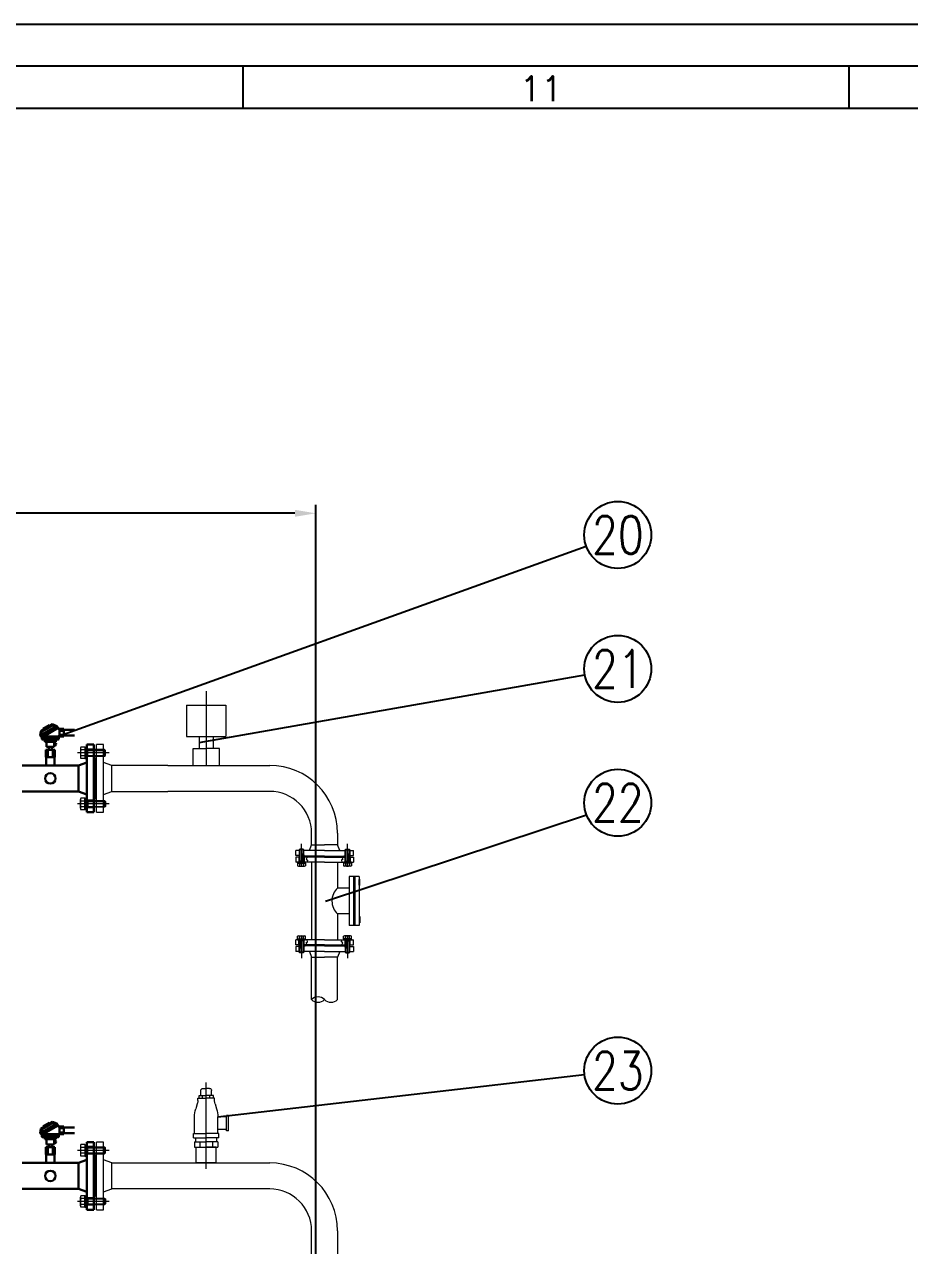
# Model space of a CAD drawing. Extents: x -25778 to -31, y 280 to 17100.
# Drawn here: x -9346 to -7232, y 14182 to 17100 of the extents above; entities that cross this region are included whole.
import ezdxf
from ezdxf.lldxf.tags import DXFTag

# ---------------------------------------------------------------- set-up
doc = ezdxf.new("R2010")
doc.units = 0
doc.header["$LTSCALE"] = 20
doc.header["$MEASUREMENT"] = 0
doc.header["$PDSIZE"] = -5
for name, color, linetype, lineweight in [('CENTRO', 7, 'CENTRO10', 13), ('CONTORNO', 3, 'Continuous', 30), ('COTA', 2, 'Continuous', 15), ('TRACEJADA', 7, 'HIDDEN', 13)]:
    doc.layers.add(name, color=color, linetype=linetype, lineweight=lineweight)
for name, color, linetype in [('LEGENDA', 3, 'Continuous'), ('SUBLISTA', 7, 'Continuous'), ('TEXTO_FINO', 7, 'Continuous')]:
    doc.layers.add(name, color=color, linetype=linetype)
doc.styles.add('ROMANS', font='romans.shx', dxfattribs={"width": 0.8, "height": 75})
tags = doc.linetypes.add('CENTRO10', pattern=[16.8, 10, -3, 0.8, -3]).pattern_tags.tags
tags[10:11] = [DXFTag(74, 4), DXFTag(75, 0), DXFTag(340, '0'), DXFTag(46, 1.0), DXFTag(50, 0.0), DXFTag(44, 0.0), DXFTag(45, 0.0)]
tags[8:9] = [DXFTag(74, 4), DXFTag(75, 0), DXFTag(340, '0'), DXFTag(46, 1.0), DXFTag(50, 0.0), DXFTag(44, 0.0), DXFTag(45, 0.0)]
tags[6:7] = [DXFTag(74, 4), DXFTag(75, 0), DXFTag(340, '0'), DXFTag(46, 1.0), DXFTag(50, 0.0), DXFTag(44, 0.0), DXFTag(45, 0.0)]
tags[4:5] = [DXFTag(74, 4), DXFTag(75, 0), DXFTag(340, '0'), DXFTag(46, 1.0), DXFTag(50, 0.0), DXFTag(44, 0.0), DXFTag(45, 0.0)]
tags = doc.linetypes.add('HIDDEN', pattern=[1.905, 1.27, -0.635]).pattern_tags.tags
tags[6:7] = [DXFTag(74, 4), DXFTag(75, 0), DXFTag(340, '0'), DXFTag(46, 1.0), DXFTag(50, 0.0), DXFTag(44, 0.0), DXFTag(45, 0.0)]
tags[4:5] = [DXFTag(74, 4), DXFTag(75, 0), DXFTag(340, '0'), DXFTag(46, 1.0), DXFTag(50, 0.0), DXFTag(44, 0.0), DXFTag(45, 0.0)]
doc.dimstyles.get("Standard").update_dxf_attribs({"dimscale": 30, "dimtxt": 75, "dimasz": 2.5, "dimexe": 1, "dimexo": 1, "dimgap": 1, "dimtad": 0, "dimrnd": 0.1, "dimdsep": 46, "dimtxsty": 'ROMANS', "dimcen": 0, "dimclrd": 256, "dimclre": 256, "dimclrt": 256, "dimadec": 0, "dimazin": 0, "dimtp": 0.1, "dimtm": 0.1, "dimtfac": 0.5, "dimtdec": 3, "dimtofl": 0, "dimtmove": 0, "dimatfit": 0, "dimfxl": 0, "dimtolj": 1, "dimarcsym": 0})

# ---------------------------------------------------------------- blocks, each defined once
blk = doc.blocks.new('A$C67720ACC')
at = {"layer": 'CONTORNO'}
for p, q in [((3, 1636), (3, 1474)), ((20, 1636), (3, 1636)), ((20, 1636), (20, 1474)), ((0, 1602.8), (0, 1507.2)), ((3, 1602.8), (0, 1602.8)), ((40, 1586), (20, 1593.2)), ((174, 1586), (40, 1586)), ((40, 1586), (40, 1524)), ((20, 1516.7), (40, 1524)), ((40, 1524), (174, 1524)), ((0, 1507.2), (3, 1507.2)), ((3, 1474), (20, 1474)), ((3, 524), (3, 686)), ((20, 686), (3, 686)), ((20, 524), (20, 686)), ((0, 557.2), (0, 652.8)), ((3, 652.8), (0, 652.8)), ((40, 636), (20, 643.2)), ((174, 636), (40, 636)), ((40, 574), (40, 636)), ((0, 557.2), (3, 557.2)), ((20, 566.7), (40, 574)), ((40, 574), (174, 574)), ((3, 524), (20, 524))]:
    blk.add_line(p, q, dxfattribs=at)
for centre in [(107, 1555), (107, 605)]:
    blk.add_circle(centre, 12.5, dxfattribs=at)
blk = doc.blocks.new('A$C477B4495')
for p, q in [((2.2, 72.4), (37.5, 92.7)), ((18.5, 89.6), (3.3, 80.9)), ((43.1, 89.9), (3.4, 67)), ((22.1, 96.1), (6.7, 87.1)), ((18.5, 89.6), (29.5, 96)), ((23, 94.5), (22.1, 96.1)), ((23, 94.5), (29.4, 98.2)), ((39.7, 94), (29.4, 98.2)), ((38.4, 92.3), (29.5, 96)), ((41.7, 88.5), (38.4, 92.3)), ((43.1, 89.9), (39.7, 94)), ((46.2, 84.8), (41.7, 88.5)), ((46.2, 87.4), (43.1, 89.9)), ((0, 71.1), (1.5, 82.1)), ((3.4, 67), (0, 71.1)), ((7.6, 85.6), (1.5, 82.1)), ((2.1, 71.7), (3.3, 80.9)), ((5.4, 67.7), (2.1, 71.7)), ((3.4, 64), (3.4, 67)), ((5.4, 64.5), (5.4, 67.7)), ((42.6, 62), (5.4, 62)), ((42.1, 64), (5.9, 64)), ((42.6, 68.8), (6.5, 68.8)), ((7.6, 85.6), (6.7, 87.1)), ((10.6, 56.7), (10.6, 59)), ((35.3, 56.7), (35.3, 59)), ((37.3, 56.7), (37.3, 59)), ((42.6, 64.5), (42.6, 68.8)), ((46.2, 70.8), (44.6, 70.8)), ((56, 68.8), (44.6, 68.8)), ((44.6, 64), (44.6, 68.8)), ((56, 87.4), (46.2, 87.4)), ((46.2, 68.8), (46.2, 87.4)), ((56, 82.9), (46.2, 82.9)), ((56, 73.2), (46.2, 73.2)), ((56, 68.8), (56, 87.4)), ((81.7, 85.1), (56, 85.1)), ((81.7, 71.1), (56, 71.1)), ((15.1, 56.7), (10.6, 56.7)), ((12.9, 37.6), (12.9, 20)), ((12.9, 37.6), (24, 37.6)), ((32.9, 56.7), (15.1, 56.7)), ((15.1, 44.2), (15.1, 56.7)), ((32.9, 44.2), (15.1, 44.2)), ((18.4, 37.6), (18.4, 20)), ((20.7, 44.2), (20.7, 37.6)), ((35.1, 37.6), (24, 37.6)), ((27.3, 44.2), (27.3, 37.6)), ((29.6, 37.6), (29.6, 20)), ((32.9, 44.2), (32.9, 56.7)), ((32.9, 56.7), (37.3, 56.7)), ((34.9, 52.3), (32.9, 52.3)), ((34.9, 51.9), (32.9, 51.9)), ((34.9, 49.3), (32.9, 49.3)), ((34.9, 48.9), (32.9, 48.9)), ((34.9, 47.7), (34.9, 53.4)), ((35.1, 37.6), (35.1, 20)), ((37.7, 51.1), (36.5, 51.1)), ((36.5, 50.1), (36.5, 51.1)), ((37.7, 50.1), (36.5, 50.1)), ((12.9, 20), (35.1, 20))]:
    blk.add_line(p, q)
for centre, radius, start, end in [((5.4, 64), 2, 180, 270), ((5.9, 64.5), 0.5, 180, 270), ((7.6, 59), 3, 360, 90), ((40.3, 59), 3, 90, 180), ((42.1, 64.5), 0.5, 270, 0), ((44.6, 68.8), 2, 90, 180), ((42.6, 64), 2, 270, 0), ((34.9, 50.6), 2.87, 9.7896, 90), ((34.9, 50.6), 2.87, 270, 350.2104)]:
    blk.add_arc(centre, radius, start, end)
at = {"layer": 'CONTORNO'}
blk.add_lwpolyline([(14, 0), (34, 0), (34, 20), (14, 20)], close=True, dxfattribs=at)
blk = doc.blocks.new('A$C2FFB5A5C')
at = {"layer": 'CENTRO'}
for p, q in [((53.1, 0), (53.1, 206.2)), ((40.1, 174.9), (40.1, 186.9)), ((45.1, 191.9), (53.1, 191.9)), ((61.1, 191.9), (53.1, 191.9)), ((66.1, 174.9), (66.1, 186.9)), ((31.7, 155.3), (28.7, 142.9)), ((33.1, 168.9), (53.1, 168.9)), ((33.1, 162.8), (33.1, 168.9)), ((36.1, 174.9), (53.1, 174.9)), ((36.1, 168.9), (36.1, 174.9)), ((44.1, 168.9), (44.1, 174.9)), ((70.1, 174.9), (53.1, 174.9)), ((73.1, 168.9), (53.1, 168.9)), ((62.1, 168.9), (62.1, 174.9)), ((70.1, 168.9), (70.1, 174.9)), ((73.1, 162.8), (73.1, 168.9)), ((74.6, 155.3), (77.6, 142.9)), ((0, 90.9), (0, 126.9)), ((0, 126.9), (5, 126.9)), ((5, 90.9), (5, 126.9)), ((5, 123.9), (25, 123.9)), ((25, 83.9), (25, 124.1)), ((81.2, 83.9), (81.2, 124.1)), ((0, 90.9), (5, 90.9)), ((5, 93.9), (25, 93.9)), ((23, 83.9), (53.1, 83.9)), ((23, 73.9), (23, 83.9)), ((23, 73.9), (53.1, 73.9)), ((25, 63.9), (25, 51.2)), ((25, 63.9), (53.1, 63.9)), ((28.1, 63.9), (28.1, 73.9)), ((38.1, 63.9), (38.1, 51.2)), ((83.2, 83.9), (53.1, 83.9)), ((83.2, 73.9), (53.1, 73.9)), ((81.2, 63.9), (53.1, 63.9)), ((68.2, 63.9), (68.2, 51.2)), ((78.2, 63.9), (78.2, 73.9)), ((81.2, 63.9), (81.2, 51.2)), ((83.2, 73.9), (83.2, 83.9)), ((81.2, 51.2), (25, 51.2)), ((29.1, 51.2), (53.1, 51.2)), ((29.1, 13.7), (29.1, 51.2)), ((77.1, 51.2), (53.1, 51.2)), ((77.1, 13.7), (77.1, 51.2)), ((29.1, 13.7), (77.1, 13.7))]:
    blk.add_line(p, q, dxfattribs=at)
for centre, radius, start, end in [((45.1, 186.9), 5, 90, 180), ((61.1, 186.9), 5, 0, 90), ((13.1, 162.8), 20, 337.9041, 0), ((93.1, 162.8), 20, 180, 202.0959), ((75, 124.1), 50, 157.9041, 180), ((31.2, 124.1), 50, 0, 22.0959)]:
    blk.add_arc(centre, radius, start, end, dxfattribs=at)
blk = doc.blocks.new('FORMATOWEGA0PMS')
at = {"layer": 'LEGENDA'}
for p, q in [((0, 841), (-1189, 841)), ((0, 841), (-1189, 841)), ((0, 841), (-1189, 841)), ((0, 841), (-1189, 841)), ((0, 841), (-1189, 841)), ((-5, 836), (-1164, 836)), ((-5, 836), (-1164, 836)), ((-5, 836), (-1164, 836)), ((-5, 836), (-1164, 836)), ((-5, 836), (-1164, 836)), ((-439.7, 836), (-439.7, 831)), ((-439.7, 836), (-439.7, 831)), ((-439.7, 836), (-439.7, 831)), ((-439.7, 836), (-439.7, 831)), ((-439.7, 836), (-439.7, 831)), ((-367.27, 836), (-367.27, 831)), ((-367.27, 836), (-367.27, 831)), ((-367.27, 836), (-367.27, 831)), ((-367.27, 836), (-367.27, 831)), ((-367.27, 836), (-367.27, 831))]:
    blk.add_line(p, q, dxfattribs=at)
at = {"layer": 'LEGENDA', "color": 6}
blk.add_line((-1164, 831), (-5, 831), dxfattribs=at)
blk.add_line((-1164, 831), (-5, 831), dxfattribs=at)
blk.add_line((-1164, 831), (-5, 831), dxfattribs=at)
blk.add_line((-1164, 831), (-5, 831), dxfattribs=at)
blk.add_line((-1164, 831), (-5, 831), dxfattribs=at)
at = {"layer": 'TEXTO_FINO', "style": 'ROMANS'}
blk.add_text('11', height=3, dxfattribs=at).set_placement((-406.62, 831.82))
blk = doc.blocks.new('*D92')
at = {"linetype": 'ByBlock'}
for p, q in [((-12740.8, 12977.5), (-12740.8, 15952.1)), ((-12690.8, 15932.1), (-10864, 15932.1)), ((-8700.1, 15932.1), (-10526.9, 15932.1)), ((-8650.1, 13006.3), (-8650.1, 15952.1))]:
    blk.add_line(p, q, dxfattribs=at)
for points in [[(-12690.8, 15940.5), (-12690.8, 15923.8), (-12740.8, 15932.1)], [(-8700.1, 15940.5), (-8700.1, 15923.8), (-8650.1, 15932.1)]]:
    blk.add_solid(points, dxfattribs=at)
at = {"layer": 'DEFPOINTS', "color": 0, "linetype": 'ByBlock'}
for p in [(-12740.8, 15932.1), (-8650.1, 12986.3), (-12740.8, 12957.5)]:
    blk.add_point(p, dxfattribs=at)
at = {"linetype": 'ByBlock', "insert": (-10695.4, 15932.1), "char_height": 75, "attachment_point": 5, "style": 'ROMANS'}
blk.add_mtext('\\A1;4090.7', dxfattribs=at)

msp = doc.modelspace()

# ---------------------------------------------------------------- linework, layer by layer
at = {"layer": 'CENTRO'}
for p, q in [((-8912.135, 15507.105, 0.11), (-8912.135, 15329.755, 0.11)), ((-8959.135, 15473.755, 0.11), (-8959.135, 15398.755, 0.11)), ((-8959.135, 15473.755, 0.11), (-8865.135, 15473.755, 0.11)), ((-8865.135, 15473.755, 0.11), (-8865.135, 15398.755, 0.11)), ((-9174.581, 15217.75, 0.11), (-9174.581, 15379.75, 0.11)), ((-9157.581, 15379.75, 0.11), (-9174.581, 15379.75, 0.11)), ((-9157.581, 15217.75, 0.11), (-9157.581, 15379.75, 0.11)), ((-8959.135, 15398.755, 0.11), (-8865.135, 15398.755, 0.11)), ((-8928.635, 15398.755, 0.11), (-8928.635, 15369.755, 0.11)), ((-8895.635, 15398.755, 0.11), (-8895.635, 15369.755, 0.11)), ((-9143.91, 15359.75, 0.11), (-9219.46, 15359.75, 0.11)), ((-9212.381, 15370.143, 0.11), (-9212.381, 15349.358, 0.11)), ((-9202.081, 15373.6, 0.11), (-9211.641, 15373.6, 0.11)), ((-9202.081, 15366.685, 0.11), (-9211.641, 15366.685, 0.11)), ((-9202.081, 15352.816, 0.11), (-9211.641, 15352.816, 0.11)), ((-9167.473, 15359.75, 0.11), (-9211.51, 15359.75, 0.11)), ((-9167.473, 15359.75, 0.11), (-9211.51, 15359.75, 0.11)), ((-9167.473, 15359.75, 0.11), (-9211.51, 15359.75, 0.11)), ((-9202.081, 15373.6, 0.11), (-9202.081, 15345.9, 0.11)), ((-9198.581, 15361.771, 0.11), (-9202.081, 15359.75, 0.11)), ((-9198.581, 15359.75, 0.11), (-9202.081, 15357.729, 0.11)), ((-9201.081, 15373.45, 0.11), (-9199.581, 15373.45, 0.11)), ((-9198.581, 15372.45, 0.11), (-9198.581, 15347.05, 0.11)), ((-9154.981, 15367.75, 0.11), (-9198.581, 15367.75, 0.11)), ((-9198.581, 15351.75, 0.11), (-9154.981, 15351.75, 0.11)), ((-9194.981, 15351.75, 0.11), (-9194.981, 15367.75, 0.11)), ((-9194.981, 15365.75, 0.11), (-9152.981, 15365.75, 0.11)), ((-9194.981, 15353.75, 0.11), (-9152.981, 15353.75, 0.11)), ((-9177.581, 15348.75, 0.11), (-9180.581, 15348.75, 0.11)), ((-9177.581, 15348.75, 0.11), (-9180.581, 15348.75, 0.11)), ((-9177.581, 15348.75, 0.11), (-9180.581, 15348.75, 0.11)), ((-9152.981, 15365.75, 0.11), (-9154.981, 15367.75, 0.11)), ((-9154.981, 15351.75, 0.11), (-9154.981, 15367.75, 0.11)), ((-9154.981, 15351.75, 0.11), (-9152.981, 15353.75, 0.11)), ((-9152.981, 15353.75, 0.11), (-9152.981, 15365.75, 0.11)), ((-8943.635, 15329.755, 0.11), (-8943.635, 15369.755, 0.11)), ((-8943.635, 15369.755, 0.11), (-8928.635, 15369.755, 0.11)), ((-8928.635, 15369.755, 0.11), (-8912.135, 15369.755, 0.11)), ((-8895.635, 15369.755, 0.11), (-8912.135, 15369.755, 0.11)), ((-8880.635, 15369.755, 0.11), (-8895.635, 15369.755, 0.11)), ((-8880.635, 15329.755, 0.11), (-8880.635, 15369.755, 0.11)), ((-9202.081, 15345.9, 0.11), (-9211.641, 15345.9, 0.11)), ((-9201.081, 15346.05, 0.11), (-9199.581, 15346.05, 0.11)), ((-9177.581, 15250.96, 0.11), (-9177.581, 15346.54, 0.11)), ((-9174.581, 15346.54, 0.11), (-9177.581, 15346.54, 0.11)), ((-9137.581, 15329.755, 0.11), (-9157.581, 15337, 0.11)), ((-9003.581, 15329.755, 0.11), (-9137.581, 15329.755, 0.11)), ((-9137.581, 15267.745, 0.11), (-9137.581, 15329.755, 0.11)), ((-9003.581, 15329.755, 0.11), (-8760.436, 15329.745, 0.11)), ((-9157.581, 15260.5, 0.11), (-9137.581, 15267.745, 0.11)), ((-9137.581, 15267.745, 0.11), (-9003.581, 15267.745, 0.11)), ((-8760.436, 15267.745, 0.11), (-9003.581, 15267.745, 0.11)), ((-9143.91, 15237.75, 0.11), (-9219.46, 15237.75, 0.11)), ((-9212.381, 15227.358, 0.11), (-9212.381, 15248.143, 0.11)), ((-9202.081, 15251.6, 0.11), (-9211.641, 15251.6, 0.11)), ((-9202.081, 15244.685, 0.11), (-9211.641, 15244.685, 0.11)), ((-9167.473, 15237.75, 0.11), (-9211.51, 15237.75, 0.11)), ((-9167.473, 15237.75, 0.11), (-9211.51, 15237.75, 0.11)), ((-9167.473, 15237.75, 0.11), (-9211.51, 15237.75, 0.11)), ((-9202.081, 15223.9, 0.11), (-9202.081, 15251.6, 0.11)), ((-9198.581, 15237.75, 0.11), (-9202.081, 15239.771, 0.11)), ((-9198.581, 15235.729, 0.11), (-9202.081, 15237.75, 0.11)), ((-9201.081, 15251.45, 0.11), (-9199.581, 15251.45, 0.11)), ((-9198.581, 15225.05, 0.11), (-9198.581, 15250.45, 0.11)), ((-9198.581, 15245.75, 0.11), (-9154.981, 15245.75, 0.11)), ((-9194.981, 15245.75, 0.11), (-9194.981, 15229.75, 0.11)), ((-9194.981, 15243.75, 0.11), (-9152.981, 15243.75, 0.11)), ((-9194.981, 15231.75, 0.11), (-9152.981, 15231.75, 0.11)), ((-9177.581, 15250.96, 0.11), (-9174.581, 15250.96, 0.11)), ((-9154.981, 15245.75, 0.11), (-9154.981, 15229.75, 0.11)), ((-9154.981, 15245.75, 0.11), (-9152.981, 15243.75, 0.11)), ((-9152.981, 15231.75, 0.11), (-9154.981, 15229.75, 0.11)), ((-9152.981, 15243.75, 0.11), (-9152.981, 15231.75, 0.11)), ((-9202.081, 15230.816, 0.11), (-9211.641, 15230.816, 0.11)), ((-9202.081, 15223.9, 0.11), (-9211.641, 15223.9, 0.11)), ((-9201.081, 15224.05, 0.11), (-9199.581, 15224.05, 0.11)), ((-9154.981, 15229.75, 0.11), (-9198.581, 15229.75, 0.11)), ((-9174.581, 15217.75, 0.11), (-9157.581, 15217.75, 0.11)), ((-8660.436, 15140.065, 0.11), (-8660.436, 15167.745, 0.11)), ((-8598.436, 15167.745, 0.11), (-8598.426, 15140.065, 0.11)), ((-8698.325, 15114.576, 0.11), (-8698.325, 15126.287, 0.11)), ((-8690.058, 15126.287, 0.11), (-8698.325, 15126.287, 0.11)), ((-8688.681, 15129.456, 0.11), (-8690.058, 15128.078, 0.11)), ((-8690.058, 15128.078, 0.11), (-8690.058, 15098.732, 0.11)), ((-8679.036, 15128.078, 0.11), (-8690.058, 15128.078, 0.11)), ((-8688.681, 15101.212, 0.11), (-8688.681, 15129.456, 0.11)), ((-8680.414, 15129.456, 0.11), (-8688.681, 15129.456, 0.11)), ((-8684.547, 15091.567, 0.11), (-8684.547, 15142.614, 0.11)), ((-8684.547, 15105.547, 0.11), (-8684.547, 15135.883, 0.11)), ((-8684.547, 15119.473, 0.11), (-8684.547, 15089.136, 0.11)), ((-8680.414, 15101.212, 0.11), (-8680.414, 15129.456, 0.11)), ((-8679.036, 15128.078, 0.11), (-8680.414, 15129.456, 0.11)), ((-8679.036, 15098.732, 0.11), (-8679.036, 15128.078, 0.11)), ((-8629.436, 15126.287, 0.11), (-8679.036, 15126.287, 0.11)), ((-8665.603, 15126.287, 0.11), (-8660.436, 15140.065, 0.11)), ((-8660.436, 15140.065, 0.11), (-8629.436, 15140.065, 0.11)), ((-8598.436, 15140.065, 0.11), (-8629.436, 15140.065, 0.11)), ((-8629.436, 15126.287, 0.11), (-8579.836, 15126.287, 0.11)), ((-8593.27, 15126.287, 0.11), (-8598.436, 15140.065, 0.11)), ((-8579.836, 15128.078, 0.11), (-8578.458, 15129.456, 0.11)), ((-8579.836, 15128.078, 0.11), (-8568.814, 15128.078, 0.11)), ((-8579.836, 15098.732, 0.11), (-8579.836, 15128.078, 0.11)), ((-8578.458, 15129.456, 0.11), (-8570.192, 15129.456, 0.11)), ((-8578.458, 15101.212, 0.11), (-8578.458, 15129.456, 0.11)), ((-8574.325, 15091.567, 0.11), (-8574.325, 15142.614, 0.11)), ((-8574.325, 15105.547, 0.11), (-8574.325, 15135.883, 0.11)), ((-8574.325, 15119.473, 0.11), (-8574.325, 15089.136, 0.11)), ((-8570.192, 15129.456, 0.11), (-8568.814, 15128.078, 0.11)), ((-8570.192, 15101.212, 0.11), (-8570.192, 15129.456, 0.11)), ((-8568.814, 15128.078, 0.11), (-8568.814, 15098.732, 0.11)), ((-8568.814, 15126.287, 0.11), (-8560.547, 15126.287, 0.11)), ((-8560.547, 15114.576, 0.11), (-8560.547, 15126.287, 0.11)), ((-8690.058, 15114.576, 0.11), (-8698.325, 15114.576, 0.11)), ((-8698.325, 15110.443, 0.11), (-8698.325, 15098.732, 0.11)), ((-8690.058, 15110.443, 0.11), (-8698.325, 15110.443, 0.11)), ((-8629.436, 15098.732, 0.11), (-8698.325, 15098.732, 0.11)), ((-8694.088, 15096.321, 0.11), (-8694.088, 15089.735, 0.11)), ((-8694.088, 15096.321, 0.11), (-8675.006, 15096.321, 0.11)), ((-8693.985, 15097.01, 0.11), (-8693.985, 15098.043, 0.11)), ((-8693.296, 15098.732, 0.11), (-8675.798, 15098.732, 0.11)), ((-8691.706, 15089.225, 0.11), (-8677.388, 15089.225, 0.11)), ((-8690.747, 15110.443, 0.11), (-8690.747, 15098.732, 0.11)), ((-8679.036, 15101.212, 0.11), (-8690.058, 15101.212, 0.11)), ((-8689.325, 15096.321, 0.11), (-8689.325, 15089.735, 0.11)), ((-8685.939, 15098.732, 0.11), (-8684.547, 15096.321, 0.11)), ((-8684.547, 15098.732, 0.11), (-8683.155, 15096.321, 0.11)), ((-8679.77, 15096.321, 0.11), (-8679.77, 15089.735, 0.11)), ((-8676.97, 15114.576, 0.11), (-8679.036, 15114.576, 0.11)), ((-8629.436, 15110.443, 0.11), (-8679.036, 15110.443, 0.11)), ((-8678.347, 15110.443, 0.11), (-8678.347, 15098.732, 0.11)), ((-8676.97, 15112.51, 0.11), (-8676.97, 15114.576, 0.11)), ((-8676.97, 15112.51, 0.11), (-8676.97, 15110.443, 0.11)), ((-8629.436, 15112.51, 0.11), (-8676.97, 15112.51, 0.11)), ((-8675.11, 15097.01, 0.11), (-8675.11, 15098.043, 0.11)), ((-8675.006, 15096.321, 0.11), (-8675.006, 15089.735, 0.11)), ((-8670.748, 15110.443, 0.11), (-8673.471, 15105.429, 0.11)), ((-8673.471, 15105.429, 0.11), (-8670.267, 15103.022, 0.11)), ((-8670.267, 15103.022, 0.11), (-8670.588, 15098.732, 0.11)), ((-8660.436, 15098.732, 0.11), (-8660.436, 14912.732, 0.11)), ((-8629.436, 15112.51, 0.11), (-8581.903, 15112.51, 0.11)), ((-8629.436, 15110.443, 0.11), (-8579.836, 15110.443, 0.11)), ((-8629.436, 15098.732, 0.11), (-8560.547, 15098.732, 0.11)), ((-8598.436, 15098.732, 0.11), (-8598.436, 15036.732, 0.11)), ((-8585.402, 15105.429, 0.11), (-8588.605, 15103.022, 0.11)), ((-8588.605, 15103.022, 0.11), (-8588.285, 15098.732, 0.11)), ((-8588.125, 15110.443, 0.11), (-8585.402, 15105.429, 0.11)), ((-8564.784, 15096.321, 0.11), (-8583.866, 15096.321, 0.11)), ((-8583.866, 15096.321, 0.11), (-8583.866, 15089.735, 0.11)), ((-8583.763, 15097.01, 0.11), (-8583.763, 15098.043, 0.11)), ((-8565.576, 15098.732, 0.11), (-8583.074, 15098.732, 0.11)), ((-8581.903, 15114.576, 0.11), (-8579.836, 15114.576, 0.11)), ((-8581.903, 15112.51, 0.11), (-8581.903, 15114.576, 0.11)), ((-8581.903, 15112.51, 0.11), (-8581.903, 15110.443, 0.11)), ((-8567.166, 15089.225, 0.11), (-8581.484, 15089.225, 0.11)), ((-8580.525, 15110.443, 0.11), (-8580.525, 15098.732, 0.11)), ((-8579.836, 15101.212, 0.11), (-8568.814, 15101.212, 0.11)), ((-8579.102, 15096.321, 0.11), (-8579.102, 15089.735, 0.11)), ((-8574.325, 15098.732, 0.11), (-8575.717, 15096.321, 0.11)), ((-8572.933, 15098.732, 0.11), (-8574.325, 15096.321, 0.11)), ((-8569.548, 15096.321, 0.11), (-8569.548, 15089.735, 0.11)), ((-8568.814, 15114.576, 0.11), (-8560.547, 15114.576, 0.11)), ((-8568.814, 15110.443, 0.11), (-8560.547, 15110.443, 0.11)), ((-8568.125, 15110.443, 0.11), (-8568.125, 15098.732, 0.11)), ((-8564.887, 15097.01, 0.11), (-8564.887, 15098.043, 0.11)), ((-8564.784, 15096.321, 0.11), (-8564.784, 15089.735, 0.11)), ((-8560.547, 15110.443, 0.11), (-8560.547, 15098.732, 0.11)), ((-8546.77, 15064.287, 0.11), (-8570.881, 15064.287, 0.11)), ((-8570.881, 15064.287, 0.11), (-8570.881, 14947.176, 0.11)), ((-8560.547, 15064.287, 0.11), (-8560.547, 14947.176, 0.11)), ((-8557.103, 15064.287, 0.11), (-8557.103, 14947.176, 0.11)), ((-8546.77, 15064.287, 0.11), (-8546.77, 14947.176, 0.11)), ((-8546.77, 15043.621, 0.11), (-8546.77, 15057.398, 0.11)), ((-8546.425, 15057.743, 0.11), (-8545.392, 15057.743, 0.11)), ((-8545.047, 15042.953, 0.11), (-8545.047, 15058.066, 0.11)), ((-8570.881, 15036.732, 0.11), (-8598.436, 15036.732, 0.11)), ((-8557.103, 15054.643, 0.11), (-8560.547, 15054.643, 0.11)), ((-8557.103, 15053.472, 0.11), (-8560.547, 15053.472, 0.11)), ((-8557.103, 15047.547, 0.11), (-8560.547, 15047.547, 0.11)), ((-8560.547, 15046.376, 0.11), (-8557.103, 15046.376, 0.11)), ((-8557.103, 15040.176, 0.11), (-8560.547, 15040.176, 0.11)), ((-8546.77, 15051.504, 0.11), (-8545.047, 15050.51, 0.11)), ((-8546.77, 15050.51, 0.11), (-8545.047, 15049.515, 0.11)), ((-8546.425, 15043.276, 0.11), (-8545.392, 15043.276, 0.11)), ((-8570.881, 14974.732, 0.11), (-8598.436, 14974.732, 0.11)), ((-8598.436, 14974.732, 0.11), (-8598.436, 14912.732, 0.11)), ((-8557.103, 14971.287, 0.11), (-8560.547, 14971.287, 0.11)), ((-8546.77, 14947.176, 0.11), (-8570.881, 14947.176, 0.11)), ((-8560.547, 14965.087, 0.11), (-8557.103, 14965.087, 0.11)), ((-8557.103, 14963.916, 0.11), (-8560.547, 14963.916, 0.11)), ((-8557.103, 14957.992, 0.11), (-8560.547, 14957.992, 0.11)), ((-8557.103, 14956.821, 0.11), (-8560.547, 14956.821, 0.11)), ((-8546.77, 14967.843, 0.11), (-8546.77, 14954.065, 0.11)), ((-8546.77, 14960.954, 0.11), (-8545.047, 14961.948, 0.11)), ((-8546.77, 14959.96, 0.11), (-8545.047, 14960.954, 0.11)), ((-8546.425, 14968.187, 0.11), (-8545.392, 14968.187, 0.11)), ((-8546.425, 14953.721, 0.11), (-8545.392, 14953.721, 0.11)), ((-8545.047, 14968.511, 0.11), (-8545.047, 14953.397, 0.11)), ((-8698.325, 14901.021, 0.11), (-8698.325, 14912.732, 0.11)), ((-8629.436, 14912.732, 0.11), (-8698.325, 14912.732, 0.11)), ((-8694.088, 14915.143, 0.11), (-8694.088, 14921.729, 0.11)), ((-8694.088, 14915.143, 0.11), (-8675.006, 14915.143, 0.11)), ((-8693.985, 14914.454, 0.11), (-8693.985, 14913.421, 0.11)), ((-8693.296, 14912.732, 0.11), (-8675.798, 14912.732, 0.11)), ((-8691.706, 14922.238, 0.11), (-8677.388, 14922.238, 0.11)), ((-8690.747, 14901.021, 0.11), (-8690.747, 14912.732, 0.11)), ((-8690.058, 14883.385, 0.11), (-8690.058, 14912.732, 0.11)), ((-8689.325, 14915.143, 0.11), (-8689.325, 14921.729, 0.11)), ((-8685.939, 14912.732, 0.11), (-8684.547, 14915.143, 0.11)), ((-8684.547, 14891.991, 0.11), (-8684.547, 14922.328, 0.11)), ((-8684.547, 14919.896, 0.11), (-8684.547, 14868.85, 0.11)), ((-8684.547, 14912.732, 0.11), (-8683.155, 14915.143, 0.11)), ((-8679.77, 14915.143, 0.11), (-8679.77, 14921.729, 0.11)), ((-8679.036, 14912.732, 0.11), (-8679.036, 14883.385, 0.11)), ((-8678.347, 14901.021, 0.11), (-8678.347, 14912.732, 0.11)), ((-8675.11, 14914.454, 0.11), (-8675.11, 14913.421, 0.11)), ((-8675.006, 14915.143, 0.11), (-8675.006, 14921.729, 0.11)), ((-8670.267, 14908.441, 0.11), (-8670.588, 14912.732, 0.11)), ((-8670.267, 14908.441, 0.11), (-8670.588, 14912.732, 0.11)), ((-8629.436, 14912.732, 0.11), (-8560.547, 14912.732, 0.11)), ((-8588.605, 14908.441, 0.11), (-8588.285, 14912.732, 0.11)), ((-8583.866, 14915.143, 0.11), (-8583.866, 14921.729, 0.11)), ((-8564.784, 14915.143, 0.11), (-8583.866, 14915.143, 0.11)), ((-8583.763, 14914.454, 0.11), (-8583.763, 14913.421, 0.11)), ((-8565.576, 14912.732, 0.11), (-8583.074, 14912.732, 0.11)), ((-8567.166, 14922.238, 0.11), (-8581.484, 14922.238, 0.11)), ((-8580.525, 14901.021, 0.11), (-8580.525, 14912.732, 0.11)), ((-8579.836, 14912.732, 0.11), (-8579.836, 14883.385, 0.11)), ((-8579.102, 14915.143, 0.11), (-8579.102, 14921.729, 0.11)), ((-8574.325, 14912.732, 0.11), (-8575.717, 14915.143, 0.11)), ((-8574.325, 14891.991, 0.11), (-8574.325, 14922.328, 0.11)), ((-8574.325, 14919.896, 0.11), (-8574.325, 14868.85, 0.11)), ((-8572.933, 14912.732, 0.11), (-8574.325, 14915.143, 0.11)), ((-8569.548, 14915.143, 0.11), (-8569.548, 14921.729, 0.11)), ((-8568.814, 14883.385, 0.11), (-8568.814, 14912.732, 0.11)), ((-8568.125, 14901.021, 0.11), (-8568.125, 14912.732, 0.11)), ((-8564.887, 14914.454, 0.11), (-8564.887, 14913.421, 0.11)), ((-8564.784, 14915.143, 0.11), (-8564.784, 14921.729, 0.11)), ((-8560.547, 14901.021, 0.11), (-8560.547, 14912.732, 0.11)), ((-8690.058, 14901.021, 0.11), (-8698.325, 14901.021, 0.11)), ((-8690.058, 14896.887, 0.11), (-8698.325, 14896.887, 0.11)), ((-8698.325, 14896.887, 0.11), (-8698.325, 14885.176, 0.11)), ((-8690.058, 14885.176, 0.11), (-8698.325, 14885.176, 0.11)), ((-8679.036, 14910.252, 0.11), (-8690.058, 14910.252, 0.11)), ((-8688.681, 14882.007, 0.11), (-8690.058, 14883.385, 0.11)), ((-8679.036, 14883.385, 0.11), (-8690.058, 14883.385, 0.11)), ((-8688.681, 14910.252, 0.11), (-8688.681, 14882.007, 0.11)), ((-8680.414, 14882.007, 0.11), (-8688.681, 14882.007, 0.11)), ((-8684.547, 14905.917, 0.11), (-8684.547, 14875.581, 0.11)), ((-8680.414, 14910.252, 0.11), (-8680.414, 14882.007, 0.11)), ((-8679.036, 14883.385, 0.11), (-8680.414, 14882.007, 0.11)), ((-8629.436, 14901.021, 0.11), (-8679.036, 14901.021, 0.11)), ((-8676.97, 14896.887, 0.11), (-8679.036, 14896.887, 0.11)), ((-8629.436, 14885.176, 0.11), (-8679.036, 14885.176, 0.11)), ((-8676.97, 14898.954, 0.11), (-8676.97, 14901.021, 0.11)), ((-8676.97, 14898.954, 0.11), (-8676.97, 14896.887, 0.11)), ((-8629.436, 14898.954, 0.11), (-8676.97, 14898.954, 0.11)), ((-8673.471, 14906.035, 0.11), (-8670.267, 14908.441, 0.11)), ((-8673.471, 14906.035, 0.11), (-8670.267, 14908.441, 0.11)), ((-8670.748, 14901.021, 0.11), (-8673.471, 14906.035, 0.11)), ((-8670.748, 14901.021, 0.11), (-8673.471, 14906.035, 0.11)), ((-8665.603, 14885.176, 0.11), (-8660.436, 14871.398, 0.11)), ((-8629.436, 14901.021, 0.11), (-8579.836, 14901.021, 0.11)), ((-8629.436, 14898.954, 0.11), (-8581.903, 14898.954, 0.11)), ((-8629.436, 14885.176, 0.11), (-8579.836, 14885.176, 0.11)), ((-8593.27, 14885.176, 0.11), (-8598.436, 14871.398, 0.11)), ((-8585.402, 14906.035, 0.11), (-8588.605, 14908.441, 0.11)), ((-8588.125, 14901.021, 0.11), (-8585.402, 14906.035, 0.11)), ((-8581.903, 14898.954, 0.11), (-8581.903, 14901.021, 0.11)), ((-8581.903, 14898.954, 0.11), (-8581.903, 14896.887, 0.11)), ((-8581.903, 14896.887, 0.11), (-8579.836, 14896.887, 0.11)), ((-8579.836, 14910.252, 0.11), (-8568.814, 14910.252, 0.11)), ((-8579.836, 14883.385, 0.11), (-8568.814, 14883.385, 0.11)), ((-8579.836, 14883.385, 0.11), (-8578.458, 14882.007, 0.11)), ((-8578.458, 14910.252, 0.11), (-8578.458, 14882.007, 0.11)), ((-8578.458, 14882.007, 0.11), (-8570.192, 14882.007, 0.11)), ((-8574.325, 14905.917, 0.11), (-8574.325, 14875.581, 0.11)), ((-8570.192, 14910.252, 0.11), (-8570.192, 14882.007, 0.11)), ((-8570.192, 14882.007, 0.11), (-8568.814, 14883.385, 0.11)), ((-8568.814, 14901.021, 0.11), (-8560.547, 14901.021, 0.11)), ((-8568.814, 14896.887, 0.11), (-8560.547, 14896.887, 0.11)), ((-8568.814, 14885.176, 0.11), (-8560.547, 14885.176, 0.11)), ((-8560.547, 14896.887, 0.11), (-8560.547, 14885.176, 0.11)), ((-8660.436, 14871.398, 0.11), (-8629.436, 14871.398, 0.11)), ((-8660.436, 14770.143, 0.11), (-8660.436, 14871.398, 0.11)), ((-8598.436, 14871.398, 0.11), (-8629.436, 14871.398, 0.11)), ((-8598.436, 14770.143, 0.11), (-8598.436, 14871.398, 0.11)), ((-9212.381, 14420.143, 0.11), (-9212.381, 14399.358, 0.11)), ((-9202.081, 14423.6, 0.11), (-9211.641, 14423.6, 0.11)), ((-9202.081, 14416.685, 0.11), (-9211.641, 14416.685, 0.11)), ((-9202.081, 14423.6, 0.11), (-9202.081, 14395.9, 0.11)), ((-9201.081, 14423.45, 0.11), (-9199.581, 14423.45, 0.11)), ((-9198.581, 14422.45, 0.11), (-9198.581, 14397.05, 0.11)), ((-9154.981, 14417.75, 0.11), (-9198.581, 14417.75, 0.11)), ((-9194.981, 14401.75, 0.11), (-9194.981, 14417.75, 0.11)), ((-9194.981, 14415.75, 0.11), (-9152.981, 14415.75, 0.11)), ((-9157.581, 14429.75, 0.11), (-9174.581, 14429.75, 0.11)), ((-9174.581, 14267.75, 0.11), (-9174.581, 14429.75, 0.11)), ((-9157.581, 14267.75, 0.11), (-9157.581, 14429.75, 0.11)), ((-9154.981, 14401.75, 0.11), (-9154.981, 14417.75, 0.11)), ((-9152.981, 14415.75, 0.11), (-9154.981, 14417.75, 0.11)), ((-9152.981, 14403.75, 0.11), (-9152.981, 14415.75, 0.11)), ((-9143.91, 14409.75, 0.11), (-9219.46, 14409.75, 0.11)), ((-9202.081, 14402.816, 0.11), (-9211.641, 14402.816, 0.11)), ((-9202.081, 14395.9, 0.11), (-9211.641, 14395.9, 0.11)), ((-9167.473, 14409.75, 0.11), (-9211.51, 14409.75, 0.11)), ((-9167.473, 14409.75, 0.11), (-9211.51, 14409.75, 0.11)), ((-9167.473, 14409.75, 0.11), (-9211.51, 14409.75, 0.11)), ((-9198.581, 14411.771, 0.11), (-9202.081, 14409.75, 0.11)), ((-9198.581, 14409.75, 0.11), (-9202.081, 14407.729, 0.11)), ((-9201.081, 14396.05, 0.11), (-9199.581, 14396.05, 0.11)), ((-9198.581, 14401.75, 0.11), (-9154.981, 14401.75, 0.11)), ((-9194.981, 14403.75, 0.11), (-9152.981, 14403.75, 0.11)), ((-9177.581, 14398.75, 0.11), (-9180.581, 14398.75, 0.11)), ((-9177.581, 14398.75, 0.11), (-9180.581, 14398.75, 0.11)), ((-9177.581, 14398.75, 0.11), (-9180.581, 14398.75, 0.11)), ((-9174.581, 14396.54, 0.11), (-9177.581, 14396.54, 0.11)), ((-9177.581, 14300.96, 0.11), (-9177.581, 14396.54, 0.11)), ((-9137.581, 14379.755, 0.11), (-9157.581, 14387, 0.11)), ((-9154.981, 14401.75, 0.11), (-9152.981, 14403.75, 0.11)), ((-9137.581, 14379.755, 0.11), (-8760.436, 14379.745, 0.11)), ((-9137.581, 14317.745, 0.11), (-9137.581, 14379.755, 0.11)), ((-9212.381, 14277.358, 0.11), (-9212.381, 14298.143, 0.11)), ((-9202.081, 14301.6, 0.11), (-9211.641, 14301.6, 0.11)), ((-9202.081, 14273.9, 0.11), (-9202.081, 14301.6, 0.11)), ((-9201.081, 14301.45, 0.11), (-9199.581, 14301.45, 0.11)), ((-9198.581, 14275.05, 0.11), (-9198.581, 14300.45, 0.11)), ((-9177.581, 14300.96, 0.11), (-9174.581, 14300.96, 0.11)), ((-9157.581, 14310.5, 0.11), (-9137.581, 14317.745, 0.11)), ((-8760.436, 14317.735, 0.11), (-9137.581, 14317.745, 0.11)), ((-9143.91, 14287.75, 0.11), (-9219.46, 14287.75, 0.11)), ((-9202.081, 14294.685, 0.11), (-9211.641, 14294.685, 0.11)), ((-9202.081, 14280.816, 0.11), (-9211.641, 14280.816, 0.11)), ((-9202.081, 14273.9, 0.11), (-9211.641, 14273.9, 0.11)), ((-9167.473, 14287.75, 0.11), (-9211.51, 14287.75, 0.11)), ((-9167.473, 14287.75, 0.11), (-9211.51, 14287.75, 0.11)), ((-9167.473, 14287.75, 0.11), (-9211.51, 14287.75, 0.11)), ((-9198.581, 14287.75, 0.11), (-9202.081, 14289.771, 0.11)), ((-9198.581, 14285.73, 0.11), (-9202.081, 14287.75, 0.11)), ((-9201.081, 14274.05, 0.11), (-9199.581, 14274.05, 0.11)), ((-9198.581, 14295.75, 0.11), (-9154.981, 14295.75, 0.11)), ((-9154.981, 14279.75, 0.11), (-9198.581, 14279.75, 0.11)), ((-9194.981, 14295.75, 0.11), (-9194.981, 14279.75, 0.11)), ((-9194.981, 14293.75, 0.11), (-9152.981, 14293.75, 0.11)), ((-9194.981, 14281.75, 0.11), (-9152.981, 14281.75, 0.11)), ((-9154.981, 14295.75, 0.11), (-9152.981, 14293.75, 0.11)), ((-9154.981, 14295.75, 0.11), (-9154.981, 14279.75, 0.11)), ((-9152.981, 14281.75, 0.11), (-9154.981, 14279.75, 0.11)), ((-9152.981, 14293.75, 0.11), (-9152.981, 14281.75, 0.11)), ((-9174.581, 14267.75, 0.11), (-9157.581, 14267.75, 0.11)), ((-8660.436, 13999.149, 0.11), (-8660.436, 14217.745, 0.11)), ((-8598.436, 14217.745, 0.11), (-8598.426, 13999.149, 0.11))]:
    msp.add_line(p, q, dxfattribs=at)
for centre, radius, start, end in [((-9203.931, 15370.143, 0.11), 8.45, 155.844963, 204.155037), ((-9179.511, 15359.75, 0.11), 32.87, 167.820563, 192.179437), ((-9203.931, 15349.358, 0.11), 8.45, 155.844963, 204.155037), ((-9201.081, 15372.45, 0.11), 1, 90, 180), ((-9199.581, 15372.45, 0.11), 1, 0, 90), ((-9201.081, 15347.05, 0.11), 1, 180, 270), ((-9199.581, 15347.05, 0.11), 1, 270, 0), ((-8760.436, 15167.745, 0.11), 162, 0, 90), ((-8760.436, 15167.745, 0.11), 100, 0, 90), ((-9203.931, 15248.143, 0.11), 8.45, 155.844963, 204.155037), ((-9179.511, 15237.75, 0.11), 32.87, 167.820563, 192.179437), ((-9201.081, 15250.45, 0.11), 1, 90, 180), ((-9199.581, 15250.45, 0.11), 1, 360, 90), ((-9203.931, 15227.358, 0.11), 8.45, 155.844963, 204.155037), ((-9201.081, 15225.05, 0.11), 1, 180, 270), ((-9199.581, 15225.05, 0.11), 1, 270, 360), ((-8691.706, 15095.046, 0.11), 5.821, 245.844962, 294.155036), ((-8693.296, 15098.043, 0.11), 0.689, 89.999999, 179.999999), ((-8693.296, 15097.01, 0.11), 0.689, 179.999999, 269.999999), ((-8684.547, 15111.869, 0.11), 22.644, 257.820562, 282.179436), ((-8677.388, 15095.046, 0.11), 5.821, 245.844962, 294.155036), ((-8675.798, 15098.043, 0.11), 0.689, 359.999999, 89.999999), ((-8675.798, 15097.01, 0.11), 0.689, 269.999999, 359.999999), ((-8581.484, 15095.046, 0.11), 5.821, 245.844963, 294.155037), ((-8583.074, 15098.043, 0.11), 0.689, 90, 180), ((-8583.074, 15097.01, 0.11), 0.689, 180, 270), ((-8574.325, 15111.869, 0.11), 22.644, 257.820563, 282.179437), ((-8567.166, 15095.046, 0.11), 5.821, 245.844963, 294.155037), ((-8565.576, 15098.043, 0.11), 0.689, 360, 90), ((-8565.576, 15097.01, 0.11), 0.689, 270, 360), ((-8546.425, 15057.398, 0.11), 0.344, 90, 180), ((-8545.392, 15057.398, 0.11), 0.344, 0, 90), ((-8568.895, 15005.732, 0.11), 42.822, 133.619938, 226.380062), ((-8546.425, 15043.621, 0.11), 0.344, 180, 270), ((-8545.392, 15043.621, 0.11), 0.344, 270, 0), ((-8546.425, 14967.843, 0.11), 0.344, 90, 180), ((-8546.425, 14954.065, 0.11), 0.344, 180, 270), ((-8545.392, 14967.843, 0.11), 0.344, 0, 90), ((-8545.392, 14954.065, 0.11), 0.344, 270, 0), ((-8691.706, 14916.418, 0.11), 5.821, 65.844963, 114.155037), ((-8693.296, 14914.454, 0.11), 0.689, 90, 180), ((-8693.296, 14913.421, 0.11), 0.689, 180, 270), ((-8684.547, 14899.595, 0.11), 22.644, 77.820563, 102.179437), ((-8677.388, 14916.418, 0.11), 5.821, 65.844963, 114.155037), ((-8675.798, 14914.454, 0.11), 0.689, 0, 90), ((-8675.798, 14913.421, 0.11), 0.689, 270, 0), ((-8581.484, 14916.418, 0.11), 5.821, 65.844963, 114.155037), ((-8583.074, 14914.454, 0.11), 0.689, 90, 180), ((-8583.074, 14913.421, 0.11), 0.689, 180, 270), ((-8574.325, 14899.595, 0.11), 22.644, 77.820563, 102.179437), ((-8567.166, 14916.418, 0.11), 5.821, 65.844963, 114.155037), ((-8565.576, 14914.454, 0.11), 0.689, 0, 90), ((-8565.576, 14913.421, 0.11), 0.689, 270, 0), ((-8644.936, 14754.741, 0.11), 21.851, 44.817251, 135.182749), ((-8644.936, 14785.544, 0.11), 21.851, 224.817251, 315.182749), ((-8613.936, 14785.544, 0.11), 21.851, 224.817251, 315.182749), ((-9203.931, 14420.143, 0.11), 8.45, 155.844963, 204.155037), ((-9179.511, 14409.75, 0.11), 32.87, 167.820563, 192.179437), ((-9201.081, 14422.45, 0.11), 1, 90, 180), ((-9199.581, 14422.45, 0.11), 1, 0, 90), ((-9203.931, 14399.358, 0.11), 8.45, 155.844963, 204.155037), ((-9201.081, 14397.05, 0.11), 1, 180, 270), ((-9199.581, 14397.05, 0.11), 1, 270, 0), ((-8760.436, 14217.745, 0.11), 162, 0, 90), ((-9203.931, 14298.143, 0.11), 8.45, 155.844963, 204.155037), ((-9201.081, 14300.45, 0.11), 1, 90, 180), ((-9199.581, 14300.45, 0.11), 1, 360, 90), ((-8760.436, 14217.745, 0.11), 100, 0, 90), ((-9179.511, 14287.75, 0.11), 32.87, 167.820563, 192.179437), ((-9203.931, 14277.358, 0.11), 8.45, 155.844963, 204.155037), ((-9201.081, 14275.05, 0.11), 1, 180, 270), ((-9199.581, 14275.05, 0.11), 1, 270, 360)]:
    msp.add_arc(centre, radius, start, end, dxfattribs=at)
at = {"layer": 'SUBLISTA'}
for p, q in [((-9265.432, 15399.951, 0.11), (-8004.021, 15853.356, 0.11)), ((-8928.635, 15384.255, 0.11), (-8007.523, 15546.536, 0.11)), ((-8627.1, 15005.732, 0.11), (-8003.526, 15212.017, 0.11)), ((-8884.015, 14489.927, 0.11), (-8008.207, 14591.225, 0.11))]:
    msp.add_line(p, q, dxfattribs=at)
for centre in [(-7928.737, 15880.416, 0.11), (-7928.737, 15560.416, 0.11), (-7928.737, 15240.416, 0.11), (-7928.737, 14600.416, 0.11)]:
    msp.add_circle(centre, 80, dxfattribs=at)
at = {"layer": 'TRACEJADA'}
for p, q in [((-9180.581, 15368.75, 0.11), (-9197.581, 15368.75, 0.11)), ((-9180.581, 15368.75, 0.11), (-9197.581, 15368.75, 0.11)), ((-9180.581, 15350.75, 0.11), (-9197.581, 15350.75, 0.11)), ((-9180.581, 15350.75, 0.11), (-9197.581, 15350.75, 0.11)), ((-9180.581, 15246.75, 0.11), (-9197.581, 15246.75, 0.11)), ((-9180.581, 15246.75, 0.11), (-9197.581, 15246.75, 0.11)), ((-9180.581, 15228.75, 0.11), (-9197.581, 15228.75, 0.11)), ((-9180.581, 15228.75, 0.11), (-9197.581, 15228.75, 0.11)), ((-9180.581, 14418.75, 0.11), (-9197.581, 14418.75, 0.11)), ((-9180.581, 14418.75, 0.11), (-9197.581, 14418.75, 0.11)), ((-9180.581, 14400.75, 0.11), (-9197.581, 14400.75, 0.11)), ((-9180.581, 14400.75, 0.11), (-9197.581, 14400.75, 0.11)), ((-9180.581, 14296.75, 0.11), (-9197.581, 14296.75, 0.11)), ((-9180.581, 14296.75, 0.11), (-9197.581, 14296.75, 0.11)), ((-9180.581, 14278.75, 0.11), (-9197.581, 14278.75, 0.11)), ((-9180.581, 14278.75, 0.11), (-9197.581, 14278.75, 0.11))]:
    msp.add_line(p, q, dxfattribs=at)

# ---------------------------------------------------------------- block references
at = {"layer": 'CONTORNO', "xscale": -1}
msp.add_blockref('A$C67720ACC', (-9177.581, 13743.75, 0.11), dxfattribs=at)
at = {"layer": 'CONTORNO'}
for p in [(-9308.581, 15329.755, 0.11), (-9308.581, 14379.755, 0.11)]:
    msp.add_blockref('A$C477B4495', p, dxfattribs=at)
at = {"layer": 'COTA', "xscale": -1}
msp.add_blockref('A$C2FFB5A5C', (-8859.015, 14366.058, 0.11), dxfattribs=at)
at = {"layer": 'LEGENDA', "xscale": 20, "yscale": 20, "zscale": 20}
msp.add_blockref('FORMATOWEGA0PMS', (-30.983, 280.329), dxfattribs=at)

# ---------------------------------------------------------------- texts
at = {"layer": 'SUBLISTA', "char_height": 90, "width": 81.134, "attachment_point": 5, "style": 'ROMANS'}
for s, insert in [('20', (-7928.737, 15880.416, 0.11)), ('21', (-7928.737, 15560.416, 0.11)), ('22', (-7928.737, 15240.416, 0.11)), ('23', (-7928.737, 14600.416, 0.11))]:
    msp.add_mtext(s, dxfattribs=dict(at, insert=insert))

# ---------------------------------------------------------------- dimensions: what is measured, and where the dimension line sits
at = {"layer": 'COTA'}
dim = msp.add_linear_dim(base=(-12740.781, 15932.141, 0.11), p1=(-8650.092, 12986.25, 0.11), p2=(-12740.781, 12957.5, 0.11), dimstyle='Standard', override={"dimscale": 20}, dxfattribs=at)
dim.commit()
dim.dimension.update_dxf_attribs({"geometry": '*D92', "text_midpoint": (-10695.437, 15932.141, 0.11)})

doc.saveas('drawing.dxf')
